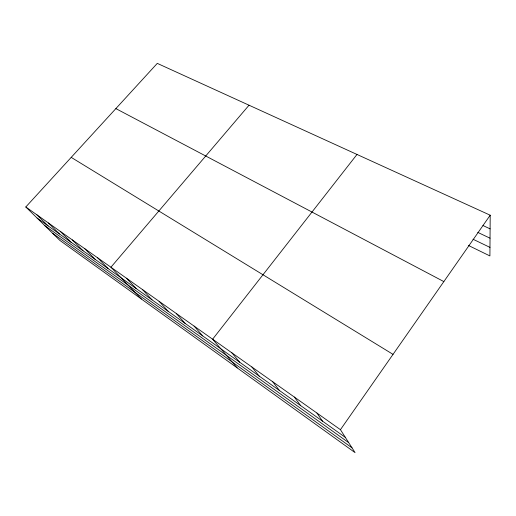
<?xml version="1.0" encoding="UTF-8"?>
<svg xmlns="http://www.w3.org/2000/svg" width="516" height="516" viewBox="0 0 516 516"><rect width="100%" height="100%" fill="white"/><g stroke="black" fill="none" stroke-linecap="round" stroke-linejoin="round"><path stroke-width="0.77" d="M25.8 206.974L340.437 429.68L355.072 452.629L59.888 240.43L25.8 206.974L157.283 63.371L490.2 215.204L489.91 255.936L468.502 245.487M340.437 429.68L490.2 215.204M356.995 154.452L212.618 339.205L237.173 367.876M249.028 105.212L110.921 267.217L141.41 299.028M482.957 225.531L490.103 228.865M477.777 232.381L490.039 238.192M473.03 239.237L489.974 247.39M115.868 108.605L443.844 281.588M71.208 157.374L393.031 354.363M37.087 218.049L345.378 437.426M44.879 225.698L348.732 442.683M52.626 233.303L352.022 447.849M36.952 214.862L48.117 225.898M48.42 222.983L59.45 233.961M60.211 231.329L71.092 242.243M72.337 239.914L83.057 250.763M84.824 248.751L95.37 259.522M97.679 257.845L108.031 268.533M126.401 278.176L136.295 288.644M142.429 289.521L152.046 299.854M159.031 301.273L168.345 311.451M176.24 313.457L185.225 323.461M194.093 326.093L202.711 335.903M231.865 352.828L239.656 362.193M251.866 366.986L259.18 376.087M272.674 381.711L279.472 390.528M294.333 397.043L300.57 405.537M316.908 413.019L322.519 421.159"/></g></svg>
